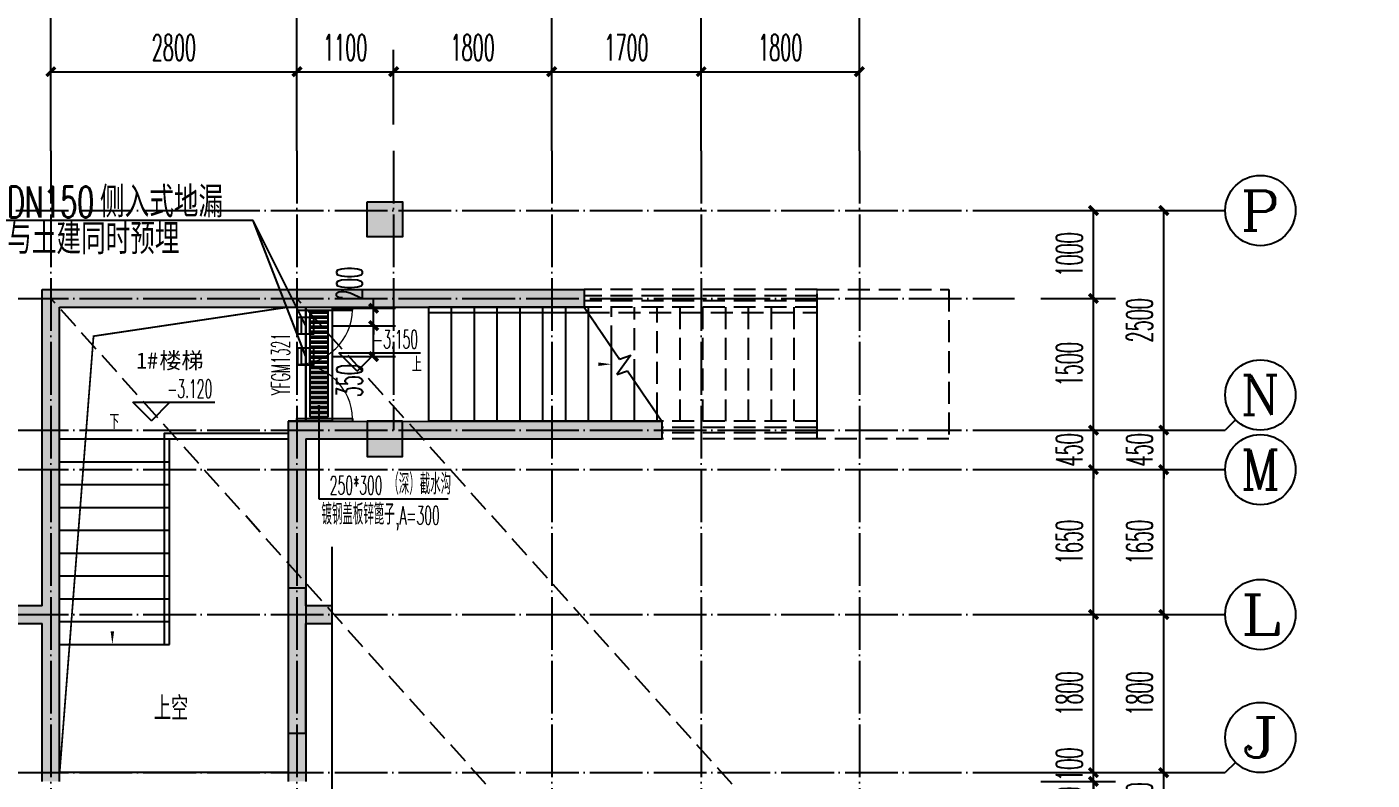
# Model space of a CAD drawing. Extents: x 27938 to 1507990, y 110129 to 923079.
# Drawn here: x 620211 to 635518, y 630302 to 638878 of the extents above; entities that cross this region are included whole.
import ezdxf
from ezdxf.enums import TextEntityAlignment as Align
from ezdxf.xclip import XClip

# ---------------------------------------------------------------- set-up
doc = ezdxf.new("R2010")
doc.units = 0
doc.header["$LTSCALE"] = 1000
doc.header["$MEASUREMENT"] = 0
doc.header["$XCLIPFRAME"] = 0
for name, pattern in [('#P_--_20B1_001_t3$0$DASH', [0.35, 0.25, -0.1]), ('__DASH', [0.35, 0.25, -0.1]), ('DOTE', [2.42, 2, -0.2, 0.02, -0.2])]:
    doc.linetypes.add(name, pattern=pattern)
for name, color, linetype in [('AXIS', 3, 'Continuous'), ('AXIS_TEXT', 7, 'Continuous'), ('COLUMN', 9, 'Continuous'), ('DIM_ELEV', 3, 'Continuous'), ('DIM_LEAD', 3, 'Continuous'), ('DIM_SYMB', 3, 'Continuous'), ('DIM_废水', 31, 'Continuous'), ('DOOR_FIRE_TEXT', 7, 'Continuous'), ('DOTE', 1, 'Continuous'), ('EQUIP_地漏', 7, 'Continuous'), ('HS-A-停车位（标准）', 9, 'Continuous'), ('PUB_HATCH', 8, 'Continuous'), ('PUB_TEXT', 4, 'Continuous'), ('STAIR', 2, 'Continuous'), ('TWT_DIM', 3, 'Continuous'), ('WALL', 9, 'Continuous'), ('WINDOW', 4, 'Continuous')]:
    doc.layers.add(name, color=color, linetype=linetype)
doc.layers.add('平面-看线', color=45, linetype='Continuous', lineweight=15)
doc.styles.add('_TCH_AXIS', font='COMPLEX', dxfattribs={"bigfont": 'GBCBIG'})
doc.styles.add('_TCH_DIM', font='SIMPLEX.shx', dxfattribs={"width": 0.7, "bigfont": 'GBCBIG.shx'})
doc.styles.add('_TCH_DIM_T3', font='SIMPLEX.shx', dxfattribs={"width": 0.494118, "bigfont": 'GBCBIG.shx'})
doc.styles.add('_TCH_WINDOW', font='SIMPLEX.shx', dxfattribs={"width": 0.7, "height": 3.5, "bigfont": 'GBCBIG.shx'})
doc.styles.add('_TWT_SERIAL', font='SIMPLEX', dxfattribs={"width": 0.8, "height": 3.5, "bigfont": 'HZTXT'})
doc.styles.add('COMPLEX', font='COMPLEX')
doc.styles.get("Standard").update_dxf_attribs({"font": 'gbenor.shx', "bigfont": 'gbcbig.shx'})
doc.styles.add('黑体', font='simhei.ttf')
doc.dimstyles.new('_TCH_ARCH&&100', dxfattribs={"dimtxt": 297.5, "dimasz": 100, "dimexe": 250, "dimexo": 300, "dimgap": 126.25, "dimtad": 1, "dimdec": 0, "dimzin": 0, "dimdsep": 46, "dimtxsty": '_TCH_DIM_T3', "dimblk": 'ARCHTICK', "dimcen": 0.09, "dimclrt": 4, "dimazin": 2, "dimtfac": 1, "dimtdec": 0, "dimtix": 1, "dimtmove": 2, "dimatfit": 3, "dimfxl": 100, "dimtolj": 1, "dimtzin": 0, "dimarcsym": 0})
doc.dimstyles.new('_TWT_ARCH&&100', dxfattribs={"dimtxt": 297.5, "dimasz": 100, "dimexe": 250, "dimexo": 300, "dimgap": 126.25, "dimtad": 1, "dimdec": 0, "dimzin": 0, "dimdsep": 46, "dimtxsty": '_TCH_DIM_T3', "dimblk": 'ARCHTICK', "dimcen": 0.09, "dimclrt": 7, "dimazin": 2, "dimtfac": 1, "dimtdec": 0, "dimtix": 1, "dimtmove": 2, "dimatfit": 3, "dimfxl": 1, "dimtolj": 1, "dimtzin": 0, "dimarcsym": 0})

# ---------------------------------------------------------------- blocks, each defined once
blk = doc.blocks.new('A$C74D73064')
at = {"layer": 'HS-A-停车位（标准）'}
h = blk.add_hatch(dxfattribs=at)
h.set_pattern_fill('ACAD_ISO10W100', color=256, scale=125, angle=90, style=0)
h.set_pattern_definition([(90, (-534249.63, 311263.61), (-93.75, 6e-15), [225, -56.25, 9.375, -56.25])])
h.paths.add_polyline_path([(65515.4, 67618.9), (67514.9, 67618.9), (67515.4, 84119.3), (65515.4, 84119.3)])
blk.add_lwpolyline([(65515.4, 67618.9), (67514.9, 67618.9), (67515.4, 84119.3), (65515.4, 84119.3)], close=True)
at = {"layer": 'DOTE', "color": 5}
for p, q in [((65780, 128076.6), (65780, 67619.3)), ((71230, 128076.6), (71230, 67619.3))]:
    blk.add_line(p, q, dxfattribs=at)
blk = doc.blocks.new('A$C110D7C8B')
h = blk.add_hatch()
h.set_pattern_fill('ANSI32', color=0, scale=12, angle=135)
h.set_pattern_definition([(180, (0, 0), (-4e-15, -57.15), []), (180, (-19.05, 19.05), (-4e-15, -57.15), [])])
h.paths.add_polyline_path([(50, -1350), (250, -1350), (250, -150), (50, -150)])
at = {"color": 0}
for points in [[(0, -100), (300, -100), (300, -1400), (0, -1400)], [(50, -150), (250, -150), (250, -1350), (50, -1350)]]:
    blk.add_lwpolyline(points, close=True, dxfattribs=at)
blk = doc.blocks.new('A$C028C60F5')
at = {"color": 0}
blk.add_lwpolyline([(400, 0), (0, 0), (0, -400), (400, -400)], close=True, dxfattribs=at)
at = {"layer": 'PUB_HATCH', "color": 0}
blk.add_solid([(0, -400), (400, -400), (0, 0), (400, 0)], dxfattribs=at)
blk = doc.blocks.new('$DorLib2D$00000002')
for p, q in [((-0.5, 0), (-0.5, 0.4875)), ((-0.475, 0.4875), (-0.5, 0.4875)), ((-0.475, 0), (-0.475, 0.4875)), ((0.475, 0), (0.475, 0.4875)), ((0.475, 0.4875), (0.5, 0.4875)), ((0.5, 0), (0.5, 0.4875)), ((-0.5, 0), (-0.475, 0)), ((0.5, 0), (0.475, 0))]:
    blk.add_line(p, q)
at = {"lineweight": 13}
for centre, start, end in [((-0.4875, 0), 0, 88.53072), ((0.4875, 0), 91.46928, 180)]:
    blk.add_arc(centre, 0.4875, start, end, dxfattribs=at)
blk = doc.blocks.new('_ArchTick')
at = {"color": 0, "linetype": 'ByBlock', "const_width": 0.4}
blk.add_lwpolyline([(-0.5, -0.5), (0.5, 0.5)], dxfattribs=at)
blk = doc.blocks.new('*D1280')
at = {"layer": 'AXIS', "color": 0, "lineweight": -2}
for p, q in [((-10220, 1881), (-10220, 2731)), ((-7420, 1881), (-7420, 2731)), ((-10220, 2481), (-7420, 2481))]:
    blk.add_line(p, q, dxfattribs=at)
at = {"layer": 'Defpoints', "color": 0}
for p in [(-7420, 2481), (-10220, 1581), (-7420, 1581)]:
    blk.add_point(p, dxfattribs=at)
at = {"layer": 'AXIS', "color": 0, "lineweight": -2, "xscale": 100, "yscale": 100, "zscale": 100, "rotation": 180}
blk.add_blockref('_ArchTick', (-10220, 2481), dxfattribs=at)
at = {"layer": 'AXIS', "color": 0, "lineweight": -2, "xscale": 100, "yscale": 100, "zscale": 100}
blk.add_blockref('_ArchTick', (-7420, 2481), dxfattribs=at)
at = {"layer": 'AXIS', "color": 4, "insert": (-8820, 2756), "char_height": 297.5, "attachment_point": 5, "style": '_TCH_DIM_T3'}
blk.add_mtext('\\A1;2800', dxfattribs=at)
blk = doc.blocks.new('*D1281')
at = {"layer": 'AXIS', "color": 0, "lineweight": -2}
for p, q in [((-7420, 1881), (-7420, 2731)), ((-6320, 1881), (-6320, 2731)), ((-7420, 2481), (-6320, 2481))]:
    blk.add_line(p, q, dxfattribs=at)
at = {"layer": 'Defpoints', "color": 0}
for p in [(-6320, 2481), (-7420, 1581), (-6320, 1581)]:
    blk.add_point(p, dxfattribs=at)
at = {"layer": 'AXIS', "color": 0, "lineweight": -2, "xscale": 100, "yscale": 100, "zscale": 100, "rotation": 180}
blk.add_blockref('_ArchTick', (-7420, 2481), dxfattribs=at)
at = {"layer": 'AXIS', "color": 0, "lineweight": -2, "xscale": 100, "yscale": 100, "zscale": 100}
blk.add_blockref('_ArchTick', (-6320, 2481), dxfattribs=at)
at = {"layer": 'AXIS', "color": 4, "insert": (-6870, 2756), "char_height": 297.5, "attachment_point": 5, "style": '_TCH_DIM_T3'}
blk.add_mtext('\\A1;1100', dxfattribs=at)
blk = doc.blocks.new('*D1282')
at = {"layer": 'AXIS', "color": 0, "lineweight": -2}
for p, q in [((-6320, 1881), (-6320, 2731)), ((-4520, 1881), (-4520, 2731)), ((-6320, 2481), (-4520, 2481))]:
    blk.add_line(p, q, dxfattribs=at)
at = {"layer": 'Defpoints', "color": 0}
for p in [(-4520, 2481), (-6320, 1581), (-4520, 1581)]:
    blk.add_point(p, dxfattribs=at)
at = {"layer": 'AXIS', "color": 0, "lineweight": -2, "xscale": 100, "yscale": 100, "zscale": 100, "rotation": 180}
blk.add_blockref('_ArchTick', (-6320, 2481), dxfattribs=at)
at = {"layer": 'AXIS', "color": 0, "lineweight": -2, "xscale": 100, "yscale": 100, "zscale": 100}
blk.add_blockref('_ArchTick', (-4520, 2481), dxfattribs=at)
at = {"layer": 'AXIS', "color": 4, "insert": (-5420, 2756), "char_height": 297.5, "attachment_point": 5, "style": '_TCH_DIM_T3'}
blk.add_mtext('\\A1;1800', dxfattribs=at)
blk = doc.blocks.new('*D1283')
at = {"layer": 'AXIS', "color": 0, "lineweight": -2}
for p, q in [((-4520, 1881), (-4520, 2731)), ((-2820, 1881), (-2820, 2731)), ((-4520, 2481), (-2820, 2481))]:
    blk.add_line(p, q, dxfattribs=at)
at = {"layer": 'Defpoints', "color": 0}
for p in [(-2820, 2481), (-4520, 1581), (-2820, 1581)]:
    blk.add_point(p, dxfattribs=at)
at = {"layer": 'AXIS', "color": 0, "lineweight": -2, "xscale": 100, "yscale": 100, "zscale": 100, "rotation": 180}
blk.add_blockref('_ArchTick', (-4520, 2481), dxfattribs=at)
at = {"layer": 'AXIS', "color": 0, "lineweight": -2, "xscale": 100, "yscale": 100, "zscale": 100}
blk.add_blockref('_ArchTick', (-2820, 2481), dxfattribs=at)
at = {"layer": 'AXIS', "color": 4, "insert": (-3670, 2756), "char_height": 297.5, "attachment_point": 5, "style": '_TCH_DIM_T3'}
blk.add_mtext('\\A1;1700', dxfattribs=at)
blk = doc.blocks.new('*D1284')
at = {"layer": 'AXIS', "color": 0, "lineweight": -2}
for p, q in [((-2820, 1881), (-2820, 2731)), ((-1020, 1881), (-1020, 2731)), ((-2820, 2481), (-1020, 2481))]:
    blk.add_line(p, q, dxfattribs=at)
at = {"layer": 'Defpoints', "color": 0}
for p in [(-1020, 2481), (-2820, 1581), (-1020, 1581)]:
    blk.add_point(p, dxfattribs=at)
at = {"layer": 'AXIS', "color": 0, "lineweight": -2, "xscale": 100, "yscale": 100, "zscale": 100, "rotation": 180}
blk.add_blockref('_ArchTick', (-2820, 2481), dxfattribs=at)
at = {"layer": 'AXIS', "color": 0, "lineweight": -2, "xscale": 100, "yscale": 100, "zscale": 100}
blk.add_blockref('_ArchTick', (-1020, 2481), dxfattribs=at)
at = {"layer": 'AXIS', "color": 4, "insert": (-1920, 2756), "char_height": 297.5, "attachment_point": 5, "style": '_TCH_DIM_T3'}
blk.add_mtext('\\A1;1800', dxfattribs=at)
blk = doc.blocks.new('*D1287')
at = {"layer": 'AXIS', "color": 0, "lineweight": -2}
for p, q in [((1044, -5500), (2694, -5500)), ((2444, -5500), (2444, -5400)), ((2444, -6100), (2444, -5500)), ((1044, -6100), (2694, -6100)), ((2444, -6100), (2444, -6200))]:
    blk.add_line(p, q, dxfattribs=at)
at = {"layer": 'Defpoints', "color": 0}
for p in [(744, -5500), (2444, -5500), (744, -6100)]:
    blk.add_point(p, dxfattribs=at)
at = {"layer": 'AXIS', "color": 0, "lineweight": -2, "xscale": 100, "yscale": 100, "zscale": 100}
for p, rotation in [((2444, -5500), 270), ((2444, -6100), 90)]:
    blk.add_blockref('_ArchTick', p, dxfattribs=dict(at, rotation=rotation))
at = {"layer": 'AXIS', "color": 4, "insert": (2169, -5800), "char_height": 297.5, "attachment_point": 5, "rotation": 90, "style": '_TCH_DIM_T3'}
blk.add_mtext('\\A1;600', dxfattribs=at)
blk = doc.blocks.new('*D1288')
at = {"layer": 'AXIS', "color": 0, "lineweight": -2}
for p, q in [((1044, -3700), (2694, -3700)), ((2444, -5500), (2444, -3700)), ((1044, -5500), (2694, -5500))]:
    blk.add_line(p, q, dxfattribs=at)
at = {"layer": 'Defpoints', "color": 0}
for p in [(744, -3700), (2444, -3700), (744, -5500)]:
    blk.add_point(p, dxfattribs=at)
at = {"layer": 'AXIS', "color": 0, "lineweight": -2, "xscale": 100, "yscale": 100, "zscale": 100}
for p, rotation in [((2444, -3700), 90), ((2444, -5500), 270)]:
    blk.add_blockref('_ArchTick', p, dxfattribs=dict(at, rotation=rotation))
at = {"layer": 'AXIS', "color": 4, "insert": (2169, -4600), "char_height": 297.5, "attachment_point": 5, "rotation": 90, "style": '_TCH_DIM_T3'}
blk.add_mtext('\\A1;1800', dxfattribs=at)
blk = doc.blocks.new('*D1289')
at = {"layer": 'AXIS', "color": 0, "lineweight": -2}
for p, q in [((1044, -2050), (2694, -2050)), ((2444, -3700), (2444, -2050)), ((1044, -3700), (2694, -3700))]:
    blk.add_line(p, q, dxfattribs=at)
at = {"layer": 'Defpoints', "color": 0}
for p in [(744, -2050), (2444, -2050), (744, -3700)]:
    blk.add_point(p, dxfattribs=at)
at = {"layer": 'AXIS', "color": 0, "lineweight": -2, "xscale": 100, "yscale": 100, "zscale": 100}
for p, rotation in [((2444, -2050), 90), ((2444, -3700), 270)]:
    blk.add_blockref('_ArchTick', p, dxfattribs=dict(at, rotation=rotation))
at = {"layer": 'AXIS', "color": 4, "insert": (2169, -2875), "char_height": 297.5, "attachment_point": 5, "rotation": 90, "style": '_TCH_DIM_T3'}
blk.add_mtext('\\A1;1650', dxfattribs=at)
blk = doc.blocks.new('*D1290')
at = {"layer": 'AXIS', "color": 0, "lineweight": -2}
for p, q in [((2444, -1600), (2444, -1500)), ((1044, -1600), (2694, -1600)), ((2444, -2050), (2444, -1600)), ((1044, -2050), (2694, -2050)), ((2444, -2050), (2444, -2150))]:
    blk.add_line(p, q, dxfattribs=at)
at = {"layer": 'Defpoints', "color": 0}
for p in [(744, -1600), (2444, -1600), (744, -2050)]:
    blk.add_point(p, dxfattribs=at)
at = {"layer": 'AXIS', "color": 0, "lineweight": -2, "xscale": 100, "yscale": 100, "zscale": 100}
for p, rotation in [((2444, -1600), 270), ((2444, -2050), 90)]:
    blk.add_blockref('_ArchTick', p, dxfattribs=dict(at, rotation=rotation))
at = {"layer": 'AXIS', "color": 4, "insert": (2169, -1825), "char_height": 297.5, "attachment_point": 5, "rotation": 90, "style": '_TCH_DIM_T3'}
blk.add_mtext('\\A1;450', dxfattribs=at)
blk = doc.blocks.new('*D1291')
at = {"layer": 'AXIS', "color": 0, "lineweight": -2}
for p, q in [((1044, 900), (2694, 900)), ((2444, -1600), (2444, 900)), ((1044, -1600), (2694, -1600))]:
    blk.add_line(p, q, dxfattribs=at)
at = {"layer": 'Defpoints', "color": 0}
for p in [(744, 900), (2444, 900), (744, -1600)]:
    blk.add_point(p, dxfattribs=at)
at = {"layer": 'AXIS', "color": 0, "lineweight": -2, "xscale": 100, "yscale": 100, "zscale": 100}
for p, rotation in [((2444, 900), 90), ((2444, -1600), 270)]:
    blk.add_blockref('_ArchTick', p, dxfattribs=dict(at, rotation=rotation))
at = {"layer": 'AXIS', "color": 4, "insert": (2169, -350), "char_height": 297.5, "attachment_point": 5, "rotation": 90, "style": '_TCH_DIM_T3'}
blk.add_mtext('\\A1;2500', dxfattribs=at)
blk = doc.blocks.new('*D1294')
at = {"layer": 'AXIS', "color": 0, "lineweight": -2}
for p, q in [((1644, -5600), (1644, -5500)), ((1044, -5600), (1894, -5600)), ((1644, -6100), (1644, -5600)), ((1044, -6100), (1894, -6100)), ((1644, -6100), (1644, -6200))]:
    blk.add_line(p, q, dxfattribs=at)
at = {"layer": 'Defpoints', "color": 0}
for p in [(744, -5600), (1644, -5600), (744, -6100)]:
    blk.add_point(p, dxfattribs=at)
at = {"layer": 'AXIS', "color": 0, "lineweight": -2, "xscale": 100, "yscale": 100, "zscale": 100}
for p, rotation in [((1644, -5600), 270), ((1644, -6100), 90)]:
    blk.add_blockref('_ArchTick', p, dxfattribs=dict(at, rotation=rotation))
at = {"layer": 'AXIS', "color": 4, "insert": (1369, -5850), "char_height": 297.5, "attachment_point": 5, "rotation": 90, "style": '_TCH_DIM_T3'}
blk.add_mtext('\\A1;500', dxfattribs=at)
blk = doc.blocks.new('*D1295')
at = {"layer": 'AXIS', "color": 0, "lineweight": -2}
for p, q in [((1044, -5500), (1894, -5500)), ((1644, -5500), (1644, -5400)), ((1644, -5600), (1644, -5500)), ((1044, -5600), (1894, -5600)), ((1644, -5600), (1644, -5700))]:
    blk.add_line(p, q, dxfattribs=at)
at = {"layer": 'Defpoints', "color": 0}
for p in [(744, -5500), (1644, -5500), (744, -5600)]:
    blk.add_point(p, dxfattribs=at)
at = {"layer": 'AXIS', "color": 0, "lineweight": -2, "xscale": 100, "yscale": 100, "zscale": 100}
for p, rotation in [((1644, -5500), 270), ((1644, -5600), 90)]:
    blk.add_blockref('_ArchTick', p, dxfattribs=dict(at, rotation=rotation))
at = {"layer": 'AXIS', "color": 4, "insert": (1369, -5404), "char_height": 297.5, "attachment_point": 5, "rotation": 90, "style": '_TCH_DIM_T3'}
blk.add_mtext('\\A1;100', dxfattribs=at)
blk = doc.blocks.new('*D1296')
at = {"layer": 'AXIS', "color": 0, "lineweight": -2}
for p, q in [((1044, -3700), (1894, -3700)), ((1644, -5500), (1644, -3700)), ((1044, -5500), (1894, -5500))]:
    blk.add_line(p, q, dxfattribs=at)
at = {"layer": 'Defpoints', "color": 0}
for p in [(744, -3700), (1644, -3700), (744, -5500)]:
    blk.add_point(p, dxfattribs=at)
at = {"layer": 'AXIS', "color": 0, "lineweight": -2, "xscale": 100, "yscale": 100, "zscale": 100}
for p, rotation in [((1644, -3700), 90), ((1644, -5500), 270)]:
    blk.add_blockref('_ArchTick', p, dxfattribs=dict(at, rotation=rotation))
at = {"layer": 'AXIS', "color": 4, "insert": (1369, -4600), "char_height": 297.5, "attachment_point": 5, "rotation": 90, "style": '_TCH_DIM_T3'}
blk.add_mtext('\\A1;1800', dxfattribs=at)
blk = doc.blocks.new('*D1297')
at = {"layer": 'AXIS', "color": 0, "lineweight": -2}
for p, q in [((1044, -2050), (1894, -2050)), ((1644, -3700), (1644, -2050)), ((1044, -3700), (1894, -3700))]:
    blk.add_line(p, q, dxfattribs=at)
at = {"layer": 'Defpoints', "color": 0}
for p in [(744, -2050), (1644, -2050), (744, -3700)]:
    blk.add_point(p, dxfattribs=at)
at = {"layer": 'AXIS', "color": 0, "lineweight": -2, "xscale": 100, "yscale": 100, "zscale": 100}
for p, rotation in [((1644, -2050), 90), ((1644, -3700), 270)]:
    blk.add_blockref('_ArchTick', p, dxfattribs=dict(at, rotation=rotation))
at = {"layer": 'AXIS', "color": 4, "insert": (1369, -2875), "char_height": 297.5, "attachment_point": 5, "rotation": 90, "style": '_TCH_DIM_T3'}
blk.add_mtext('\\A1;1650', dxfattribs=at)
blk = doc.blocks.new('*D1298')
at = {"layer": 'AXIS', "color": 0, "lineweight": -2}
for p, q in [((1644, -1600), (1644, -1500)), ((1044, -1600), (1894, -1600)), ((1644, -2050), (1644, -1600)), ((1044, -2050), (1894, -2050)), ((1644, -2050), (1644, -2150))]:
    blk.add_line(p, q, dxfattribs=at)
at = {"layer": 'Defpoints', "color": 0}
for p in [(744, -1600), (1644, -1600), (744, -2050)]:
    blk.add_point(p, dxfattribs=at)
at = {"layer": 'AXIS', "color": 0, "lineweight": -2, "xscale": 100, "yscale": 100, "zscale": 100}
for p, rotation in [((1644, -1600), 270), ((1644, -2050), 90)]:
    blk.add_blockref('_ArchTick', p, dxfattribs=dict(at, rotation=rotation))
at = {"layer": 'AXIS', "color": 4, "insert": (1369, -1825), "char_height": 297.5, "attachment_point": 5, "rotation": 90, "style": '_TCH_DIM_T3'}
blk.add_mtext('\\A1;450', dxfattribs=at)
blk = doc.blocks.new('*D1299')
at = {"layer": 'AXIS', "color": 0, "lineweight": -2}
for p, q in [((1044, -100), (1894, -100)), ((1644, -1600), (1644, -100)), ((1044, -1600), (1894, -1600))]:
    blk.add_line(p, q, dxfattribs=at)
at = {"layer": 'Defpoints', "color": 0}
for p in [(744, -100), (1644, -100), (744, -1600)]:
    blk.add_point(p, dxfattribs=at)
at = {"layer": 'AXIS', "color": 0, "lineweight": -2, "xscale": 100, "yscale": 100, "zscale": 100}
for p, rotation in [((1644, -100), 90), ((1644, -1600), 270)]:
    blk.add_blockref('_ArchTick', p, dxfattribs=dict(at, rotation=rotation))
at = {"layer": 'AXIS', "color": 4, "insert": (1369, -850), "char_height": 297.5, "attachment_point": 5, "rotation": 90, "style": '_TCH_DIM_T3'}
blk.add_mtext('\\A1;1500', dxfattribs=at)
blk = doc.blocks.new('*D1300')
at = {"layer": 'AXIS', "color": 0, "lineweight": -2}
for p, q in [((1044, 900), (1894, 900)), ((1644, -100), (1644, 900)), ((1044, -100), (1894, -100))]:
    blk.add_line(p, q, dxfattribs=at)
at = {"layer": 'Defpoints', "color": 0}
for p in [(744, 900), (1644, 900), (744, -100)]:
    blk.add_point(p, dxfattribs=at)
at = {"layer": 'AXIS', "color": 0, "lineweight": -2, "xscale": 100, "yscale": 100, "zscale": 100}
for p, rotation in [((1644, 900), 90), ((1644, -100), 270)]:
    blk.add_blockref('_ArchTick', p, dxfattribs=dict(at, rotation=rotation))
at = {"layer": 'AXIS', "color": 4, "insert": (1369, 400), "char_height": 297.5, "attachment_point": 5, "rotation": 90, "style": '_TCH_DIM_T3'}
blk.add_mtext('\\A1;1000', dxfattribs=at)
blk = doc.blocks.new('_AXISO')
blk.add_circle((0, 0), 0.5)
at = {"layer": 'AXIS_TEXT', "style": 'COMPLEX', "width": 1.041667}
blk.add_attdef('A', text='', height=0.56, dxfattribs=at).set_placement((-0.25, -0.28), (0.25, -0.28), align=Align.FIT)
blk = doc.blocks.new('$TwtSys$00000137')
at = {"color": 7}
for p, q in [((-46.875, -93.75), (-46.875, 93.75)), ((0, -93.75), (0, 93.75)), ((46.875, -93.75), (46.875, 93.75))]:
    blk.add_line(p, q, dxfattribs=at)
blk.add_lwpolyline([(-93.75, -93.75), (93.75, -93.75), (93.75, 93.75), (-93.75, 93.75)], close=True, dxfattribs=at)
blk = doc.blocks.new('*D1434')
at = {"layer": 'Defpoints', "color": 0}
for p in [(0, -200), (773, -200), (0, -550)]:
    blk.add_point(p, dxfattribs=at)
at = {"layer": 'TWT_DIM', "color": 0, "lineweight": -2}
for p, q in [((300, -200), (1023, -200)), ((773, -550), (773, -200)), ((300, -550), (1023, -550))]:
    blk.add_line(p, q, dxfattribs=at)
at = {"layer": 'TWT_DIM', "color": 0, "lineweight": -2, "xscale": 100, "yscale": 100, "zscale": 100}
for p, rotation in [((773, -200), 90), ((773, -550), 270)]:
    blk.add_blockref('_ArchTick', p, dxfattribs=dict(at, rotation=rotation))
at = {"layer": 'TWT_DIM', "color": 7, "insert": (498, -825), "char_height": 297.5, "attachment_point": 5, "rotation": 90, "style": '_TCH_DIM_T3'}
blk.add_mtext('\\A1;350', dxfattribs=at)
blk = doc.blocks.new('*D1435')
at = {"layer": 'Defpoints', "color": 0}
for p in [(0, 0), (773, 0), (0, -200)]:
    blk.add_point(p, dxfattribs=at)
at = {"layer": 'TWT_DIM', "color": 0, "lineweight": -2}
for p, q in [((773, 0), (773, 100)), ((300, 0), (1023, 0)), ((773, -200), (773, 0)), ((300, -200), (1023, -200)), ((773, -200), (773, -300))]:
    blk.add_line(p, q, dxfattribs=at)
at = {"layer": 'TWT_DIM', "color": 0, "lineweight": -2, "xscale": 100, "yscale": 100, "zscale": 100}
for p, rotation in [((773, 0), 270), ((773, -200), 90)]:
    blk.add_blockref('_ArchTick', p, dxfattribs=dict(at, rotation=rotation))
at = {"layer": 'TWT_DIM', "color": 7, "insert": (498, 280), "char_height": 297.5, "attachment_point": 5, "rotation": 90, "style": '_TCH_DIM_T3'}
blk.add_mtext('\\A1;200', dxfattribs=at)
blk = doc.blocks.new('A$C28781836')
at = {"layer": 'PUB_HATCH'}
for points in [[(-10319.7, -0.2), (-10119.7, -200.2), (-7419.7, -200.2), (-7419.7, -0.2)], [(-10319.7, -3600.2), (-10319.7, -3400.2), (-10119.7, -3400.2), (-10119.7, -200.2), (-10319.7, -0.2), (-10319.7, -3600.2)], [(-7419.8, -0.2), (-7419.7, -200.2), (-4152, -200), (-4152, 0)], [(-7519.7, -1500.3), (-7319.7, -1700.2), (-3268, -1700), (-3268, -1500)], [(-7319.7, -1700.2), (-7519.7, -1500.3), (-7519.7, -5600.2), (-7319.7, -5600.2)], [(-10619.7, -3800.2), (-10319.7, -3800.2), (-10319.7, -5050.2), (-10119.7, -5050.2), (-10119.7, -3400.2), (-10319.7, -3400.2), (-10319.7, -3600.2), (-10619.7, -3600.2)], [(-7019.7, -3800.2), (-7019.7, -3600.2), (-7319.7, -3600.2), (-7319.7, -3400.2), (-7519.7, -3400.2), (-7519.7, -5050.2), (-7319.7, -5050.2), (-7319.7, -3800.2)], [(-10119.7, -5050.2), (-10319.7, -5050.2), (-10319.7, -3800.2), (-10319.7, -3800.2), (-10319.7, -5600.2), (-10119.7, -5600.2)]]:
    blk.add_hatch(color=256, dxfattribs=at).paths.add_polyline_path(points)
at = {"color": 0, "const_width": 20}
blk.add_lwpolyline([(-10119.7, -5500.2), (-9734.2, -530.5), (-7519.7, -200.2)], dxfattribs=at)
at = {"layer": 'AXIS', "color": 0}
for p, q in [((-10219.7, 1581.2), (-10219.7, 3181.2)), ((-7419.7, 1581.2), (-7419.7, 3181.2)), ((-4519.7, 1581.2), (-4519.7, 3181.2)), ((-2819.7, 1581.2), (-2819.7, 3181.2)), ((-1019.7, 1581.2), (-1019.7, 3181.2)), ((743.8, 899.8), (3143.8, 899.8)), ((3261, -1483.1), (3143.8, -1600.2)), ((743.8, -1600.2), (3143.8, -1600.2)), ((743.8, -2050.2), (3143.8, -2050.2)), ((743.8, -3700.2), (3143.8, -3700.2)), ((743.8, -5500.2), (3143.8, -5500.2)), ((3261, -5383.1), (3143.8, -5500.2))]:
    blk.add_line(p, q, dxfattribs=at)
at = {"layer": 'COLUMN', "color": 0}
for p, q in [((-10119.7, -5050.2), (-10119.7, -3400.2)), ((-10119.7, -3400.2), (-10119.7, -3400.2)), ((-7319.7, -3400.2), (-7519.7, -3400.2)), ((-7519.7, -3400.2), (-7519.7, -5050.2)), ((-7319.7, -3600.2), (-7319.7, -3400.2)), ((-10319.7, -3600.2), (-10619.7, -3600.2)), ((-7019.7, -3600.2), (-7319.7, -3600.2)), ((-7019.7, -3800.2), (-7019.7, -3600.2)), ((-10619.7, -3800.2), (-10319.7, -3800.2)), ((-7319.7, -5050.2), (-7319.7, -3800.2)), ((-7319.7, -3800.2), (-7019.7, -3800.2)), ((-10119.7, -5050.2), (-10119.7, -5050.2)), ((-7519.7, -5050.2), (-7319.7, -5050.2))]:
    blk.add_line(p, q, dxfattribs=at)
at = {"layer": 'DIM_ELEV', "color": 0}
for p, q in [((-6733.9, -929.1), (-6943.9, -719.1)), ((-6943.9, -719.1), (-6013, -719.1)), ((-6733.9, -929.1), (-6523.9, -719.1)), ((-9075.2, -1493), (-9285.2, -1283)), ((-9285.2, -1283), (-8354.3, -1283)), ((-9075.2, -1493), (-8865.2, -1283))]:
    blk.add_line(p, q, dxfattribs=at)
at = {"layer": 'DIM_LEAD', "color": 0}
for p, q in [((-7169.7, -1341.4), (-7169.7, -2382)), ((-7169.7, -2382), (-5699.8, -2382))]:
    blk.add_line(p, q, dxfattribs=at)
at = {"layer": 'DIM_LEAD', "color": 0, "const_width": 28}
blk.add_lwpolyline([(-7169.7, -1327.4, 1), (-7169.7, -1355.4, 1)], format="xyb", close=True, dxfattribs=at)
at = {"layer": 'DIM_SYMB', "color": 0}
for points in [[(-5988.1, -850, 0, 0, 0), (-3840, -850, 0, 40, 0), (-3990, -850, 0, 0, 0)], [(-9519.8, -1638.2, 0, 0, 0), (-9519.8, -4040.2, 0, 40, 0), (-9519.8, -3890.2, 0, 0, 0)]]:
    blk.add_lwpolyline(points, format="xyseb", dxfattribs=at)
blk.add_lwpolyline([(-7019.7, -10349), (-7019.7, -6695.4), (-7124.7, -6657.2), (-6914.7, -6620.2), (-7019.7, -6582.9), (-7019.7, -2929.3)], dxfattribs=at)
at = {"layer": 'DOTE', "color": 0, "linetype": 'DOTE', "ltscale": 0.3}
for p, q in [((-10219.7, 1581.2), (-10219.7, -7700.2)), ((-7419.7, 1581.2), (-7419.7, -7700.2)), ((-6319.7, 1581.2), (-6319.7, -1600.2)), ((-4519.7, 1581.2), (-4519.7, -9800.2)), ((-2819.7, 1581.2), (-2819.7, -9800.2)), ((-1019.7, 1581.2), (-1019.7, -9800.2)), ((-10619.7, 899.8), (743.8, 899.8)), ((-10619.7, -100.2), (743.8, -100.2)), ((-10619.7, -1600.2), (743.8, -1600.2)), ((-10619.7, -2050.2), (743.8, -2050.2)), ((-10619.7, -3700.2), (743.8, -3700.2)), ((-10619.7, -5500.2), (743.8, -5500.2))]:
    blk.add_line(p, q, dxfattribs=at)
at = {"layer": 'STAIR', "color": 0, "linetype": '#P_--_20B1_001_t3$0$DASH'}
for p, q in [((-1500, 0), (-4152, 0)), ((-1500, -70), (-4152, -69.8)), ((-1500, -130), (-4152, -129.8)), ((-1500, -200), (-4152, -200)), ((-1500, -200), (-4152, -200)), ((-4152, -200), (-3749.3, -792.2)), ((-4111.2, -260), (-1500, -260)), ((-4100, -276.5), (-4100, -200)), ((-3840, -658.8), (-3840, -200)), ((-3580, -1041.2), (-3580, -200)), ((-3320, -1423.5), (-3320, -200)), ((-3060, -1500), (-3060, -200)), ((-2800, -1500), (-2800, -200)), ((-2540, -1500), (-2540, -200)), ((-2280, -1500), (-2280, -200)), ((-2020, -1500), (-2020, -200)), ((-1760, -1500), (-1760, -200)), ((-1500, -1500), (-1500, -200)), ((-3621.8, -747.8), (-3779.1, -966)), ((-3749.3, -792.2), (-3621.8, -747.8)), ((-3779.1, -966), (-3659.5, -924.3)), ((-3659.5, -924.3), (-3268, -1500)), ((-1500, -1500), (-3268, -1500)), ((-1500, -1500), (-3268, -1500)), ((-1500, -1570), (-3268, -1569.8)), ((-1500, -1630), (-3268, -1629.8)), ((-1500, -1700), (-3268, -1699.8))]:
    blk.add_line(p, q, dxfattribs=at)
at = {"layer": 'STAIR', "color": 0}
for p, q in [((-4152, -200), (-5920, -200)), ((-5920, -1500), (-5920, -200)), ((-5920, -260), (-4111.2, -260)), ((-5660, -1500), (-5660, -200)), ((-5400, -1500), (-5400, -200)), ((-5140, -1500), (-5140, -200)), ((-4880, -1500), (-4880, -200)), ((-4620, -1500), (-4620, -200)), ((-4360, -1500), (-4360, -200)), ((-4152, -200), (-3749.3, -792.2)), ((-4100, -1500), (-4100, -276.5)), ((-3840, -1500), (-3840, -658.8)), ((-3621.8, -747.8), (-3779.1, -966)), ((-3749.3, -792.2), (-3621.8, -747.8)), ((-3779.1, -966), (-3659.5, -924.3)), ((-3659.5, -924.3), (-3268, -1500)), ((-3580, -1500), (-3580, -1041.2)), ((-3268, -1500), (-5920, -1500)), ((-3320, -1500), (-3320, -1423.5)), ((-10119.8, -3400.2), (-10119.7, -1700.2)), ((-10119.7, -1700.2), (-8869.7, -1700.2)), ((-8869.8, -4040.2), (-8869.7, -1700.2)), ((-8869.7, -1700.2), (-7519.7, -1700.2)), ((-10119.7, -1960.2), (-8869.7, -1960.2)), ((-10119.7, -2220.2), (-8869.7, -2220.2)), ((-10119.7, -2480.2), (-8869.7, -2480.2)), ((-10119.7, -2740.2), (-8869.7, -2740.2)), ((-10119.7, -3000.2), (-8869.7, -3000.2)), ((-10119.8, -3260.2), (-8869.8, -3260.2)), ((-10119.7, -3520.2), (-8869.8, -3520.2)), ((-10119.7, -3780.2), (-8869.8, -3780.2)), ((-10119.7, -4040.2), (-8869.8, -4040.2))]:
    blk.add_line(p, q, dxfattribs=at)
at = {"layer": 'STAIR', "color": 0, "linetype": '#P_--_20B1_001_t3$0$DASH'}
blk.add_lwpolyline([(-1500, 0), (0, 0), (0, -1700), (-1500, -1700)], close=True, dxfattribs=at)
at = {"layer": 'STAIR', "color": 0}
blk.add_lwpolyline([(-7519.7, -1640.2), (-8929.8, -1640.2), (-8929.8, -4040.2)], dxfattribs=at)
at = {"layer": 'WALL', "color": 0}
for p, q in [((-10319.7, -0.2), (-7419.7, -0.2)), ((-10319.7, -3600.2), (-10319.7, -0.2)), ((-7419.8, -0.2), (-4152, 0)), ((-4152, 0), (-4152, -200)), ((-10119.7, -200.2), (-7419.7, -200.2)), ((-10119.7, -3400.2), (-10119.7, -200.2)), ((-7519.7, -200.2), (-7519.7, -200.3)), ((-7519.7, -200.3), (-7319.7, -200.3)), ((-7419.7, -200.2), (-4152, -200)), ((-7319.7, -200.3), (-7319.7, -200.2)), ((-7519.7, -1500.3), (-3268, -1500)), ((-7319.7, -1500.1), (-7519.7, -1500.1)), ((-7519.7, -1500.1), (-7519.7, -1500.3)), ((-7519.7, -1500.3), (-7519.7, -5600.2)), ((-7319.7, -1500.2), (-7319.7, -1500.1)), ((-3268, -1500), (-3268, -1700)), ((-7319.7, -1700.2), (-3268, -1700)), ((-7319.7, -1700.2), (-7319.7, -5600.2)), ((-10419.7, -3700.2), (-10419.7, -3700.2)), ((-10319.7, -5600.2), (-10319.7, -3800.2)), ((-10219.7, -3700.2), (-10219.7, -3700.2)), ((-10119.7, -5600.2), (-10119.7, -5050.2)), ((-7519.7, -5500.2), (-10119.7, -5500.2))]:
    blk.add_line(p, q, dxfattribs=at)
at = {"layer": 'WINDOW', "color": 0}
blk.add_line((-7319.7, -200.3), (-7319.7, -1500.1), dxfattribs=at)
at = {"layer": '平面-看线', "color": 0}
for p, q in [((-1500, -200), (-1500, 0)), ((-1500, -1700), (-1500, -1500))]:
    blk.add_line(p, q, dxfattribs=at)
at = {"color": 8, "xscale": -1}
blk.add_blockref('A$C028C60F5', (-6219.7, 999.8), dxfattribs=at)
at = {"color": 8}
for name, p in [('A$C110D7C8B', (-7319.7, -100.2)), ('A$C028C60F5', (-6619.7, -1500.2))]:
    blk.add_blockref(name, p, dxfattribs=at)
at = {"layer": 'AXIS', "color": 0}
ref = blk.add_blockref('_AXISO', (3543.8, 899.8), dxfattribs=dict(at, xscale=800, yscale=800, zscale=800))
ref.add_attrib('A', 'P', dxfattribs={"layer": 'AXIS_TEXT', "color": 0, "ltscale": 0.5, "height": 452.5, "style": '_TCH_AXIS', "width": 1.235294}).set_placement((3317.6, 673.5), (3770.1, 673.5), align=Align.FIT)
ref = blk.add_blockref('_AXISO', (3543.8, -1200.2), dxfattribs=dict(at, xscale=800, yscale=800, zscale=800))
ref.add_attrib('A', 'N', dxfattribs={"layer": 'AXIS_TEXT', "color": 0, "ltscale": 0.5, "height": 452.5, "style": '_TCH_AXIS', "width": 1.105263}).set_placement((3317.6, -1426.5), (3770.1, -1426.5), align=Align.FIT)
ref = blk.add_blockref('_AXISO', (3543.8, -2050.2), dxfattribs=dict(at, xscale=800, yscale=800, zscale=800))
ref.add_attrib('A', 'M', dxfattribs={"layer": 'AXIS_TEXT', "color": 0, "ltscale": 0.5, "height": 452.5, "style": '_TCH_AXIS'}).set_placement((3317.6, -2276.5), (3770.1, -2276.5), align=Align.FIT)
ref = blk.add_blockref('_AXISO', (3543.8, -3700.2), dxfattribs=dict(at, xscale=800, yscale=800, zscale=800))
ref.add_attrib('A', 'L', dxfattribs={"layer": 'AXIS_TEXT', "color": 0, "ltscale": 0.5, "height": 452.5, "style": '_TCH_AXIS', "width": 1.4}).set_placement((3317.6, -3926.5), (3770.1, -3926.5), align=Align.FIT)
ref = blk.add_blockref('_AXISO', (3543.8, -5100.2), dxfattribs=dict(at, xscale=800, yscale=800, zscale=800))
ref.add_attrib('A', 'J', dxfattribs={"layer": 'AXIS_TEXT', "color": 0, "ltscale": 0.5, "height": 452.5, "style": '_TCH_AXIS', "width": 1.909091}).set_placement((3317.6, -5326.5), (3770.1, -5326.5), align=Align.FIT)
at = {"layer": 'WINDOW', "color": 0}
ref = blk.add_blockref('$DorLib2D$00000002', (-7419.7, -850.2), dxfattribs=dict(at, xscale=1299.8, yscale=1299.8, zscale=1299.8, rotation=269.9999999780932))
ref.add_attrib('A', 'YFGM1321', (-7500.3, -1203), dxfattribs={"layer": 'DOOR_FIRE_TEXT', "color": 0, "ltscale": 0.5, "height": 208.25, "rotation": 90, "style": '_TCH_WINDOW', "width": 0.494118})
at = {"layer": 'DIM_ELEV', "color": 7, "style": '_TCH_DIM', "width": 0.494118}
for s, p in [('-3.150', (-6553.4, -670.1)), ('-3.120', (-8894.7, -1234))]:
    blk.add_text(s, height=208.25, dxfattribs=at).set_placement(p)
at = {"layer": 'DIM_LEAD', "color": 7, "style": '_TCH_DIM'}
for s, height, width, p in [('250*300', 208.25, 0.494118, (-7045.9, -2333)), ('（深）截水沟', 236.31, 0.7, (-6379.5, -2333)), ('镀钢盖板锌篦子', 236.31, 0.7, (-7140.5, -2676)), (',A=300', 208.25, 0.494118, (-6297.6, -2676))]:
    blk.add_text(s, height=height, dxfattribs=dict(at, width=width)).set_placement(p)
at = {"layer": 'DIM_SYMB', "color": 7, "style": '_TCH_DIM', "width": 0.7}
for s, p in [('上', (-6111.1, -937.5)), ('下', (-9553, -1588.1))]:
    blk.add_text(s, height=168.8, dxfattribs=at).set_placement(p)
at = {"layer": 'PUB_TEXT', "color": 0, "style": '黑体'}
for s, p in [('1#', (-9249.7, -900)), ('楼梯', (-8985.1, -900))]:
    blk.add_text(s, height=184.01, dxfattribs=at).set_placement(p)
at = {"layer": 'PUB_TEXT', "color": 0}
blk.add_text('上空', height=270.07, dxfattribs=at).set_placement((-9046.6, -4903.6))
at = {"layer": 'AXIS', "color": 0}
for p1, p2, distance, picture, middle in [((-10219.7, 1581.2), (-7419.7, 1581.2), 900, '*D1280', (-8819.7, 2756.2)), ((-7419.7, 1581.2), (-6319.7, 1581.2), 900, '*D1281', (-6869.7, 2756.2)), ((-6319.7, 1581.2), (-4519.7, 1581.2), 900, '*D1282', (-5419.7, 2756.2)), ((-4519.7, 1581.2), (-2819.7, 1581.2), 900, '*D1283', (-3669.7, 2756.2)), ((-2819.7, 1581.2), (-1019.7, 1581.2), 900, '*D1284', (-1919.7, 2756.2)), ((743.8, -1600.2), (743.8, 899.8), -1700, '*D1291', (2168.8, -350.2)), ((743.8, -100.2), (743.8, 899.8), -900, '*D1300', (1368.8, 399.8)), ((743.8, -1600.2), (743.8, -100.2), -900, '*D1299', (1368.8, -850.2)), ((743.8, -2050.2), (743.8, -1600.2), -1700, '*D1290', (2168.8, -1825.2)), ((743.8, -2050.2), (743.8, -1600.2), -900, '*D1298', (1368.8, -1825.2)), ((743.8, -3700.2), (743.8, -2050.2), -1700, '*D1289', (2168.8, -2875.2)), ((743.8, -3700.2), (743.8, -2050.2), -900, '*D1297', (1368.8, -2875.2)), ((743.8, -5500.2), (743.8, -3700.2), -1700, '*D1288', (2168.8, -4600.2)), ((743.8, -5500.2), (743.8, -3700.2), -900, '*D1296', (1368.8, -4600.2)), ((743.8, -6100.2), (743.8, -5500.2), -1700, '*D1287', (2168.8, -5800.2)), ((743.8, -6100.2), (743.8, -5600.2), -900, '*D1294', (1368.8, -5850.2))]:
    dim = blk.add_aligned_dim(p1=p1, p2=p2, distance=distance, dimstyle='_TCH_ARCH&&100', dxfattribs=at)
    dim.commit()
    dim.dimension.update_dxf_attribs({"geometry": picture, "text_midpoint": middle})
dim = blk.add_linear_dim(base=(1643.8, -5500.2), p1=(743.8, -5600.2), p2=(743.8, -5500.2), angle=90, dimstyle='_TCH_ARCH&&100', dxfattribs=at)
dim.commit()
dim.dimension.update_dxf_attribs({"geometry": '*D1295', "text_midpoint": (1368.8, -5403.5), "dimtype": 129})
blk = doc.blocks.new('A$C7C2462DA')
at = {"layer": 'DIM_废水'}
for p, q in [((-596.1, 999.4), (-3466.6, 999.4)), ((0, -200), (-596.1, 999.4)), ((0, -550), (-596.1, 999.4))]:
    blk.add_line(p, q, dxfattribs=at)
at = {"layer": 'EQUIP_地漏'}
for p in [(0, -200), (0, -550)]:
    blk.add_blockref('$TwtSys$00000137', p, dxfattribs=at)
at = {"layer": 'DIM_废水', "color": 7, "style": '_TWT_SERIAL'}
for s, width, p in [('DN150', 0.64, (-3396.6, 1034.4)), ('侧入式地漏', 0.8, (-2340.6, 1034.4)), ('与土建同时预埋', 0.8, (-3396.6, 614.4))]:
    blk.add_text(s, height=350, dxfattribs=dict(at, width=width)).set_placement(p)
at = {"layer": 'TWT_DIM'}
for base, p1, p2, picture, middle in [((773.1, 0), (0, -200), (0, 0), '*D1435', (498.1, 280.2)), ((773.1, -200), (0, -550), (0, -200), '*D1434', (498.1, -825.2))]:
    dim = blk.add_linear_dim(base=base, p1=p1, p2=p2, angle=90, dimstyle='_TWT_ARCH&&100', dxfattribs=at)
    dim.commit()
    dim.dimension.update_dxf_attribs({"geometry": picture, "text_midpoint": middle, "dimtype": 129})

msp = doc.modelspace()

# ---------------------------------------------------------------- linework, layer by layer
at = {"color": 8, "linetype": '__DASH'}
for p, q in [((637806.1, 616432.6), (620483.5, 635786.6)), ((640606.1, 616432.6), (623283.5, 635786.6))]:
    msp.add_line(p, q, dxfattribs=at)

# ---------------------------------------------------------------- block references
at = {"color": 8}
msp.add_blockref('A$C28781836', (630703.3, 635886.8), dxfattribs=at)
at = {"ltscale": 0.5}
msp.add_blockref('A$C7C2462DA', (623383.5, 635674.9), dxfattribs=at)
at = {"color": 8}
ref = msp.add_blockref('A$C74D73064', (561390.9, 549160.3), dxfattribs=at)
XClip(ref).set_block_clipping_path([(63315.4263309771, 50772.2529092039), (117315.4131985184, 70272.2529080271)])

doc.saveas('drawing.dxf')
